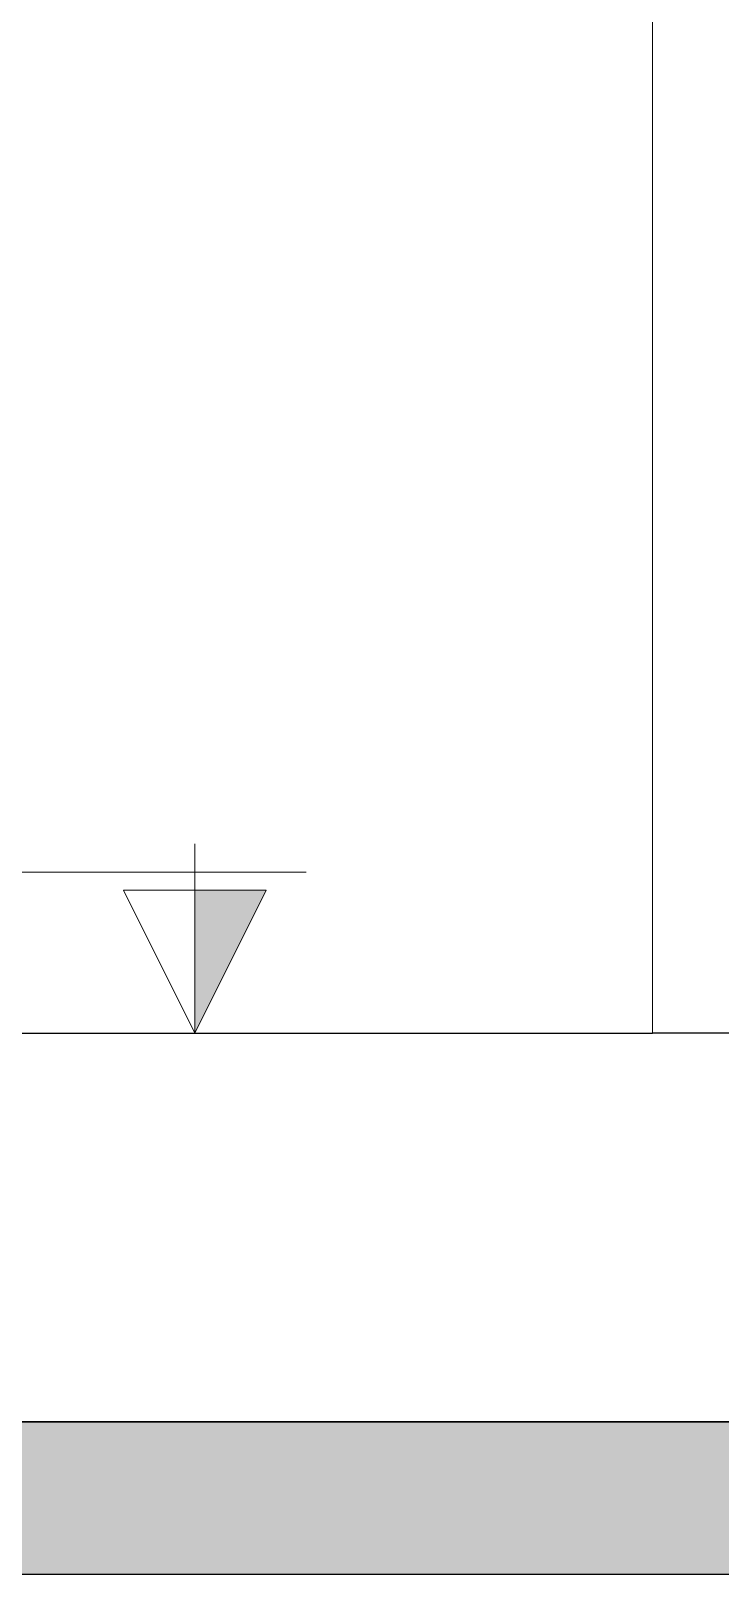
# Model space of a CAD drawing. Header units: metres. Extents: x 294 to 1101, y -498 to -355.
# Drawn here: x 619.984 to 620.889, y -488.368 to -486.342 of the extents above; entities that cross this region are included whole.
import ezdxf

# ---------------------------------------------------------------- set-up
doc = ezdxf.new("R2010")
doc.units = ezdxf.units.M
for name, color, linetype, lineweight in [('19-JARDINERIA', 80, 'Continuous', 0), ('D', 2, 'Continuous', 13), ('wall', 7, 'Continuous', 25)]:
    doc.layers.add(name, color=color, linetype=linetype, lineweight=lineweight)
doc.layers.add('SectionCutEdges', color=7, linetype='Continuous')

msp = doc.modelspace()

# ---------------------------------------------------------------- hatches: boundary and pattern name
at = {"layer": 'wall'}
h = msp.add_hatch(color=256, dxfattribs=at)
h.dxf.hatch_style = 1
h.paths.add_polyline_path([(634.8314, -488.1676), (633.846, -488.1676), (632.546, -488.1676), (631.346, -488.1676), (631.146, -488.1676), (626.9196, -488.1676), (620.6892, -488.1676), (616.2644, -488.1676), (615.0644, -488.1676), (613.9771, -488.1676), (613.7644, -488.1676), (611.8544, -488.1676), (611.8544, -488.3676), (634.8314, -488.3676)])

# ---------------------------------------------------------------- linework, layer by layer
for p, q in [((616.2644, -488.1676), (620.6892, -488.1676)), ((619.1841, -488.1676), (620.0334, -488.1676)), ((619.1862, -488.1676), (620.4143, -488.1676)), ((619.5946, -488.1676), (620.7614, -488.1676)), ((619.7052, -488.1676), (620.19, -488.1676)), ((619.8344, -488.1676), (620.0383, -488.1676)), ((619.8904, -488.1676), (620.4765, -488.1676)), ((619.9297, -488.1676), (619.9861, -488.1676)), ((619.9365, -488.1676), (620.5292, -488.1676)), ((619.9743, -488.1676), (620, -488.1676)), ((619.9861, -488.1676), (620.0427, -488.1676)), ((619.9911, -488.1676), (620.0011, -488.1676)), ((620.0008, -488.1676), (620.0928, -488.1676)), ((620.0011, -488.1676), (620.0294, -488.1676)), ((620.0047, -488.1676), (620.0423, -488.1676)), ((620.0086, -488.1676), (620.0126, -488.1676)), ((620.01, -488.1676), (620.0194, -488.1676)), ((620.0126, -488.1676), (620.0164, -488.1676)), ((620.0164, -488.1676), (620.02, -488.1676)), ((620.02, -488.1676), (620.0233, -488.1676)), ((620.0233, -488.1676), (620.0263, -488.1676)), ((620.0263, -488.1676), (620.0289, -488.1676)), ((620.0263, -488.1676), (620.0527, -488.1676)), ((620.0289, -488.1676), (620.0313, -488.1676)), ((620.0294, -488.1676), (620.036, -488.1676)), ((620.0313, -488.1676), (620.0334, -488.1676)), ((620.0334, -488.1676), (620.0351, -488.1676)), ((620.0351, -488.1676), (620.0365, -488.1676)), ((620.036, -488.1676), (620.1492, -488.1676)), ((620.0365, -488.1676), (620.0375, -488.1676)), ((620.0375, -488.1676), (620.0383, -488.1676)), ((620.0383, -488.1676), (620.0386, -488.1676)), ((620.0423, -488.1676), (620.0791, -488.1676)), ((620.0427, -488.1676), (620.0991, -488.1676)), ((620.0559, -488.1676), (620.0674, -488.1676)), ((620.0615, -488.1676), (620.0615, -488.1676)), ((620.0615, -488.1676), (620.0616, -488.1676)), ((620.0616, -488.1676), (620.0618, -488.1676)), ((620.0618, -488.1676), (620.062, -488.1676)), ((620.062, -488.1676), (620.0624, -488.1676)), ((620.0624, -488.1676), (620.0627, -488.1676)), ((620.0627, -488.1676), (620.0632, -488.1676)), ((620.0632, -488.1676), (620.0637, -488.1676)), ((620.0637, -488.1676), (620.0642, -488.1676)), ((620.0642, -488.1676), (620.0649, -488.1676)), ((620.0649, -488.1676), (620.0655, -488.1676)), ((620.0655, -488.1676), (620.0663, -488.1676)), ((620.0663, -488.1676), (620.067, -488.1676)), ((620.067, -488.1676), (620.0679, -488.1676)), ((620.0674, -488.1676), (620.093, -488.1676)), ((620.0679, -488.1676), (620.0688, -488.1676)), ((620.0688, -488.1676), (620.0697, -488.1676)), ((620.0697, -488.1676), (620.0706, -488.1676)), ((620.0706, -488.1676), (620.0716, -488.1676)), ((620.0716, -488.1676), (620.0726, -488.1676)), ((620.0726, -488.1676), (620.0737, -488.1676)), ((620.0737, -488.1676), (620.0747, -488.1676)), ((620.0747, -488.1676), (620.0758, -488.1676)), ((620.0758, -488.1676), (620.0769, -488.1676)), ((620.0769, -488.1676), (620.078, -488.1676)), ((620.078, -488.1676), (620.0791, -488.1676)), ((620.0788, -488.1676), (620.0791, -488.1676)), ((620.0791, -488.1676), (620.1711, -488.1676)), ((620.0791, -488.1676), (620.6247, -488.1676)), ((620.0791, -488.1676), (620.0798, -488.1676)), ((620.0798, -488.1676), (620.0809, -488.1676)), ((620.0809, -488.1676), (620.0824, -488.1676)), ((620.081, -488.1676), (620.12, -488.1676)), ((620.0824, -488.1676), (620.0842, -488.1676)), ((620.0842, -488.1676), (620.0864, -488.1676)), ((620.0864, -488.1676), (620.0889, -488.1676)), ((620.0889, -488.1676), (620.0917, -488.1676)), ((620.0917, -488.1676), (620.0948, -488.1676)), ((620.093, -488.1676), (620.1327, -488.1676)), ((620.0948, -488.1676), (620.0983, -488.1676)), ((620.0983, -488.1676), (620.102, -488.1676)), ((620.0991, -488.1676), (620.1553, -488.1676)), ((620.102, -488.1676), (620.106, -488.1676)), ((620.106, -488.1676), (620.1103, -488.1676)), ((620.1091, -488.1676), (620.11, -488.1676)), ((620.11, -488.1676), (620.1109, -488.1676)), ((620.1103, -488.1676), (620.1148, -488.1676)), ((620.1109, -488.1676), (620.1118, -488.1676)), ((620.1118, -488.1676), (620.1128, -488.1676)), ((620.1128, -488.1676), (620.1139, -488.1676)), ((620.1139, -488.1676), (620.1149, -488.1676)), ((620.1148, -488.1676), (620.1195, -488.1676)), ((620.1149, -488.1676), (620.116, -488.1676)), ((620.116, -488.1676), (620.117, -488.1676)), ((620.117, -488.1676), (620.1181, -488.1676)), ((620.1181, -488.1676), (620.1192, -488.1676)), ((620.1187, -488.1676), (620.1189, -488.1676)), ((620.1189, -488.1676), (620.1193, -488.1676)), ((620.1192, -488.1676), (620.1203, -488.1676)), ((620.1193, -488.1676), (620.1199, -488.1676)), ((620.1195, -488.1676), (620.1245, -488.1676)), ((620.1199, -488.1676), (620.1207, -488.1676)), ((620.1203, -488.1676), (620.1214, -488.1676)), ((620.1207, -488.1676), (620.1217, -488.1676)), ((620.1214, -488.1676), (620.1225, -488.1676)), ((620.1217, -488.1676), (620.1228, -488.1676)), ((620.1225, -488.1676), (620.1236, -488.1676)), ((620.1228, -488.1676), (620.1242, -488.1676)), ((620.1236, -488.1676), (620.1247, -488.1676)), ((620.1242, -488.1676), (620.1257, -488.1676)), ((620.1245, -488.1676), (620.1295, -488.1676)), ((620.1247, -488.1676), (620.1258, -488.1676)), ((620.1257, -488.1676), (620.1274, -488.1676)), ((620.1258, -488.1676), (620.1268, -488.1676)), ((620.1268, -488.1676), (620.1278, -488.1676)), ((620.1274, -488.1676), (620.1293, -488.1676)), ((620.1278, -488.1676), (620.1288, -488.1676)), ((620.1288, -488.1676), (620.1298, -488.1676)), ((620.1293, -488.1676), (620.1313, -488.1676)), ((620.1295, -488.1676), (620.1348, -488.1676)), ((620.1298, -488.1676), (620.1307, -488.1676)), ((620.1307, -488.1676), (620.1315, -488.1676)), ((620.1313, -488.1676), (620.1335, -488.1676)), ((620.1315, -488.1676), (620.1324, -488.1676)), ((620.1324, -488.1676), (620.1331, -488.1676)), ((620.1331, -488.1676), (620.1339, -488.1676)), ((620.1335, -488.1676), (620.1358, -488.1676)), ((620.1348, -488.1676), (620.1402, -488.1676)), ((620.1358, -488.1676), (620.1382, -488.1676)), ((620.1382, -488.1676), (620.1408, -488.1676)), ((620.1402, -488.1676), (620.1457, -488.1676)), ((620.1408, -488.1676), (620.1434, -488.1676)), ((620.1434, -488.1676), (620.1462, -488.1676)), ((620.1457, -488.1676), (620.1512, -488.1676)), ((620.1462, -488.1676), (620.149, -488.1676)), ((620.149, -488.1676), (620.1519, -488.1676)), ((620.1512, -488.1676), (620.1569, -488.1676)), ((620.1519, -488.1676), (620.1549, -488.1676)), ((620.1549, -488.1676), (620.1579, -488.1676)), ((620.1553, -488.1676), (620.2109, -488.1676)), ((620.1569, -488.1676), (620.1626, -488.1676)), ((620.1579, -488.1676), (620.1609, -488.1676)), ((620.1609, -488.1676), (620.164, -488.1676)), ((620.1626, -488.1676), (620.1683, -488.1676)), ((620.164, -488.1676), (620.1671, -488.1676)), ((620.1671, -488.1676), (620.1701, -488.1676)), ((620.1683, -488.1676), (620.1739, -488.1676)), ((620.1701, -488.1676), (620.1732, -488.1676)), ((620.1732, -488.1676), (620.1762, -488.1676)), ((620.1739, -488.1676), (620.1796, -488.1676)), ((620.1762, -488.1676), (620.1791, -488.1676)), ((620.1791, -488.1676), (620.1821, -488.1676)), ((620.1796, -488.1676), (620.1852, -488.1676)), ((620.1821, -488.1676), (620.1849, -488.1676)), ((620.1849, -488.1676), (620.1877, -488.1676)), ((620.1852, -488.1676), (620.1907, -488.1676)), ((620.1877, -488.1676), (620.1903, -488.1676)), ((620.19, -488.1676), (620.2052, -488.1676)), ((620.1903, -488.1676), (620.1929, -488.1676)), ((620.1907, -488.1676), (620.196, -488.1676)), ((620.1929, -488.1676), (620.1953, -488.1676)), ((620.1953, -488.1676), (620.1976, -488.1676)), ((620.196, -488.1676), (620.2013, -488.1676)), ((620.1976, -488.1676), (620.1998, -488.1676)), ((620.1998, -488.1676), (620.2018, -488.1676)), ((620.2013, -488.1676), (620.2064, -488.1676)), ((620.2018, -488.1676), (620.2037, -488.1676)), ((620.2037, -488.1676), (620.2054, -488.1676)), ((620.2052, -488.1676), (620.6892, -488.1676)), ((620.2054, -488.1676), (620.207, -488.1676)), ((620.2064, -488.1676), (620.2114, -488.1676)), ((620.207, -488.1676), (620.2083, -488.1676)), ((620.2083, -488.1676), (620.2095, -488.1676)), ((620.2095, -488.1676), (620.2105, -488.1676)), ((620.2105, -488.1676), (620.2113, -488.1676)), ((620.2109, -488.1676), (620.2658, -488.1676)), ((620.2113, -488.1676), (620.2119, -488.1676)), ((620.2113, -488.1676), (620.2503, -488.1676)), ((620.2114, -488.1676), (620.2161, -488.1676)), ((620.2119, -488.1676), (620.2123, -488.1676)), ((620.2123, -488.1676), (620.2126, -488.1676)), ((620.2161, -488.1676), (620.2206, -488.1676)), ((620.2206, -488.1676), (620.2249, -488.1676)), ((620.2249, -488.1676), (620.2289, -488.1676)), ((620.2289, -488.1676), (620.2327, -488.1676)), ((620.2327, -488.1676), (620.2362, -488.1676)), ((620.2362, -488.1676), (620.2393, -488.1676)), ((620.2393, -488.1676), (620.2422, -488.1676)), ((620.2422, -488.1676), (620.2447, -488.1676)), ((620.2447, -488.1676), (620.2469, -488.1676)), ((620.2469, -488.1676), (620.2488, -488.1676)), ((620.2488, -488.1676), (620.2503, -488.1676)), ((620.2503, -488.1676), (620.2514, -488.1676)), ((620.2514, -488.1676), (620.2521, -488.1676)), ((620.2521, -488.1676), (620.2525, -488.1676)), ((620.2534, -488.1676), (620.2537, -488.1676)), ((620.2537, -488.1676), (620.2545, -488.1676)), ((620.2545, -488.1676), (620.2556, -488.1676)), ((620.2556, -488.1676), (620.257, -488.1676)), ((620.2556, -488.1676), (620.2946, -488.1676)), ((620.257, -488.1676), (620.2588, -488.1676)), ((620.2588, -488.1676), (620.261, -488.1676)), ((620.261, -488.1676), (620.2635, -488.1676)), ((620.2635, -488.1676), (620.2663, -488.1676)), ((620.2658, -488.1676), (620.3197, -488.1676)), ((620.2663, -488.1676), (620.2695, -488.1676)), ((620.2695, -488.1676), (620.2729, -488.1676)), ((620.2729, -488.1676), (620.2767, -488.1676)), ((620.2733, -488.1676), (620.3792, -488.1676)), ((620.2767, -488.1676), (620.2807, -488.1676)), ((620.2807, -488.1676), (620.2849, -488.1676)), ((620.2849, -488.1676), (620.3104, -488.1676)), ((620.2849, -488.1676), (620.2894, -488.1676)), ((620.2894, -488.1676), (620.2942, -488.1676)), ((620.2934, -488.1676), (620.2935, -488.1676)), ((620.2935, -488.1676), (620.2939, -488.1676)), ((620.2939, -488.1676), (620.2945, -488.1676)), ((620.2942, -488.1676), (620.2991, -488.1676)), ((620.2945, -488.1676), (620.2953, -488.1676)), ((620.2953, -488.1676), (620.2963, -488.1676)), ((620.2963, -488.1676), (620.2975, -488.1676)), ((620.2975, -488.1676), (620.2988, -488.1676)), ((620.2988, -488.1676), (620.3003, -488.1676)), ((620.2991, -488.1676), (620.3042, -488.1676)), ((620.3003, -488.1676), (620.302, -488.1676)), ((620.302, -488.1676), (620.3039, -488.1676)), ((620.3039, -488.1676), (620.3059, -488.1676)), ((620.3042, -488.1676), (620.3094, -488.1676)), ((620.3059, -488.1676), (620.3081, -488.1676)), ((620.3081, -488.1676), (620.3104, -488.1676)), ((620.3094, -488.1676), (620.3148, -488.1676)), ((620.3104, -488.1676), (620.3128, -488.1676)), ((620.3121, -488.1676), (620.3405, -488.1676)), ((620.3128, -488.1676), (620.3154, -488.1676)), ((620.3148, -488.1676), (620.3203, -488.1676)), ((620.3154, -488.1676), (620.318, -488.1676)), ((620.318, -488.1676), (620.3208, -488.1676)), ((620.3203, -488.1676), (620.3259, -488.1676)), ((620.3208, -488.1676), (620.3236, -488.1676)), ((620.3236, -488.1676), (620.3265, -488.1676)), ((620.3259, -488.1676), (620.3315, -488.1676)), ((620.3265, -488.1676), (620.3295, -488.1676)), ((620.3295, -488.1676), (620.3325, -488.1676)), ((620.3315, -488.1676), (620.3372, -488.1676)), ((620.3325, -488.1676), (620.3355, -488.1676)), ((620.3338, -488.1676), (620.4471, -488.1676)), ((620.3355, -488.1676), (620.3386, -488.1676)), ((620.3372, -488.1676), (620.3429, -488.1676)), ((620.3386, -488.1676), (620.3417, -488.1676)), ((620.3417, -488.1676), (620.3447, -488.1676)), ((620.3429, -488.1676), (620.3485, -488.1676)), ((620.3447, -488.1676), (620.3478, -488.1676)), ((620.3478, -488.1676), (620.3508, -488.1676)), ((620.3485, -488.1676), (620.3542, -488.1676)), ((620.3508, -488.1676), (620.3538, -488.1676)), ((620.3538, -488.1676), (620.3567, -488.1676)), ((620.3542, -488.1676), (620.3598, -488.1676)), ((620.3567, -488.1676), (620.3595, -488.1676)), ((620.3595, -488.1676), (620.3623, -488.1676)), ((620.3598, -488.1676), (620.3653, -488.1676)), ((620.3623, -488.1676), (620.3649, -488.1676)), ((620.3649, -488.1676), (620.3675, -488.1676)), ((620.3653, -488.1676), (620.3707, -488.1676)), ((620.3675, -488.1676), (620.3699, -488.1676)), ((620.3699, -488.1676), (620.3723, -488.1676)), ((620.3701, -488.1676), (620.3956, -488.1676)), ((620.3707, -488.1676), (620.3759, -488.1676)), ((620.3723, -488.1676), (620.3744, -488.1676)), ((620.3744, -488.1676), (620.3765, -488.1676)), ((620.3759, -488.1676), (620.381, -488.1676)), ((620.3765, -488.1676), (620.3783, -488.1676)), ((620.3783, -488.1676), (620.3801, -488.1676)), ((620.3792, -488.1676), (620.4961, -488.1676)), ((620.3801, -488.1676), (620.3816, -488.1676)), ((620.381, -488.1676), (620.386, -488.1676)), ((620.3816, -488.1676), (620.383, -488.1676)), ((620.383, -488.1676), (620.3842, -488.1676)), ((620.3842, -488.1676), (620.3851, -488.1676)), ((620.3851, -488.1676), (620.386, -488.1676)), ((620.386, -488.1676), (620.4249, -488.1676)), ((620.386, -488.1676), (620.3866, -488.1676)), ((620.386, -488.1676), (620.3907, -488.1676)), ((620.3866, -488.1676), (620.387, -488.1676)), ((620.387, -488.1676), (620.3872, -488.1676)), ((620.3907, -488.1676), (620.3952, -488.1676)), ((620.3913, -488.1676), (621.0221, -488.1676)), ((620.3913, -488.1676), (620.5709, -488.1676)), ((620.3952, -488.1676), (620.3995, -488.1676)), ((620.3995, -488.1676), (620.4036, -488.1676)), ((620.4036, -488.1676), (620.4073, -488.1676)), ((620.4073, -488.1676), (620.4108, -488.1676)), ((620.4108, -488.1676), (620.414, -488.1676)), ((620.414, -488.1676), (620.4168, -488.1676)), ((620.4168, -488.1676), (620.4194, -488.1676)), ((620.4194, -488.1676), (620.4215, -488.1676)), ((620.4215, -488.1676), (620.4234, -488.1676)), ((620.4234, -488.1676), (620.4249, -488.1676)), ((620.4249, -488.1676), (620.426, -488.1676)), ((620.426, -488.1676), (620.4268, -488.1676)), ((620.4268, -488.1676), (620.4272, -488.1676)), ((620.4471, -488.1676), (620.4636, -488.1676)), ((620.4636, -488.1676), (620.5579, -488.1676)), ((620.479, -488.1676), (620.4797, -488.1676)), ((620.4797, -488.1676), (620.4803, -488.1676)), ((620.4803, -488.1676), (620.4808, -488.1676)), ((620.4808, -488.1676), (620.4813, -488.1676)), ((620.4813, -488.1676), (620.4818, -488.1676)), ((620.4818, -488.1676), (620.4821, -488.1676)), ((620.4821, -488.1676), (620.4824, -488.1676)), ((620.4824, -488.1676), (620.4827, -488.1676)), ((620.4827, -488.1676), (620.4828, -488.1676)), ((620.4828, -488.1676), (620.4829, -488.1676)), ((620.4829, -488.1676), (620.483, -488.1676)), ((620.4961, -488.1676), (620.6236, -488.1676)), ((620.5292, -488.1676), (620.5555, -488.1676)), ((620.5579, -488.1676), (620.6612, -488.1676)), ((620.5607, -488.1676), (620.5805, -488.1676)), ((620.5654, -488.1676), (620.6444, -488.1676)), ((620.5709, -488.1676), (620.7609, -488.1676)), ((620.6236, -488.1676), (620.7614, -488.1676)), ((620.6247, -488.1676), (620.6258, -488.1676)), ((620.6258, -488.1676), (620.6269, -488.1676)), ((620.6269, -488.1676), (620.628, -488.1676)), ((620.628, -488.1676), (620.6291, -488.1676)), ((620.6291, -488.1676), (620.6301, -488.1676)), ((620.6301, -488.1676), (620.6312, -488.1676)), ((620.6312, -488.1676), (620.6322, -488.1676)), ((620.6322, -488.1676), (620.6332, -488.1676)), ((620.6332, -488.1676), (620.6341, -488.1676)), ((620.6341, -488.1676), (620.635, -488.1676)), ((620.635, -488.1676), (620.6359, -488.1676)), ((620.6359, -488.1676), (620.6367, -488.1676)), ((620.6367, -488.1676), (620.6375, -488.1676)), ((620.6375, -488.1676), (620.6383, -488.1676)), ((620.6383, -488.1676), (620.6389, -488.1676)), ((620.6389, -488.1676), (620.6396, -488.1676)), ((620.6396, -488.1676), (620.6401, -488.1676)), ((620.6401, -488.1676), (620.6406, -488.1676)), ((620.6406, -488.1676), (620.6411, -488.1676)), ((620.6411, -488.1676), (620.6414, -488.1676)), ((620.6414, -488.1676), (620.6417, -488.1676)), ((620.6417, -488.1676), (620.642, -488.1676)), ((620.642, -488.1676), (620.6422, -488.1676)), ((620.6422, -488.1676), (620.6423, -488.1676)), ((620.6423, -488.1676), (620.6423, -488.1676)), ((620.6444, -488.1676), (620.6821, -488.1676)), ((620.6612, -488.1676), (620.7732, -488.1676)), ((620.6892, -488.1676), (620.69, -488.1676)), ((620.6892, -488.1676), (626.9196, -488.1676)), ((620.69, -488.1676), (620.7892, -488.1676)), ((620.7609, -488.1676), (620.8016, -488.1676)), ((620.7732, -488.1676), (620.8936, -488.1676)), ((620.7892, -488.1676), (626.8196, -488.1676)), ((620.7892, -488.1676), (620.8892, -488.1676)), ((611.8544, -488.3676), (634.8314, -488.3676))]:
    msp.add_line(p, q)
at = {"layer": '19-JARDINERIA', "color": 251}
msp.add_line((620.8004, -487.6576), (620.8004, -484.3176), dxfattribs=at)
at = {"layer": 'D'}
for p, q in [((620.1993, -487.6576), (620.1993, -487.4089)), ((620.1993, -487.6576), (620.1993, -487.4089)), ((620.3456, -487.4464), (619.4069, -487.4464)), ((620.3456, -487.4464), (619.4069, -487.4464)), ((620.2931, -487.4699), (620.1054, -487.4699)), ((620.1993, -487.6576), (620.1054, -487.4699)), ((620.2931, -487.4699), (620.1054, -487.4699)), ((620.1993, -487.6576), (620.1054, -487.4699)), ((620.2931, -487.4699), (620.1993, -487.6576)), ((620.2931, -487.4699), (620.1993, -487.6576))]:
    msp.add_line(p, q, dxfattribs=at)
msp.add_solid([(620.2931, -487.4699), (620.1993, -487.4699), (620.1993, -487.6576)], dxfattribs=at)
msp.add_solid([(620.2931, -487.4699), (620.1993, -487.4699), (620.1993, -487.6576)], dxfattribs=at)
at = {"layer": 'SectionCutEdges'}
for p, q in [((619.5946, -487.6576), (620.8004, -487.6576)), ((621.0221, -487.6576), (620.8004, -487.6576)), ((631.346, -488.1676), (616.2644, -488.1676))]:
    msp.add_line(p, q, dxfattribs=at)

doc.saveas('drawing.dxf')
